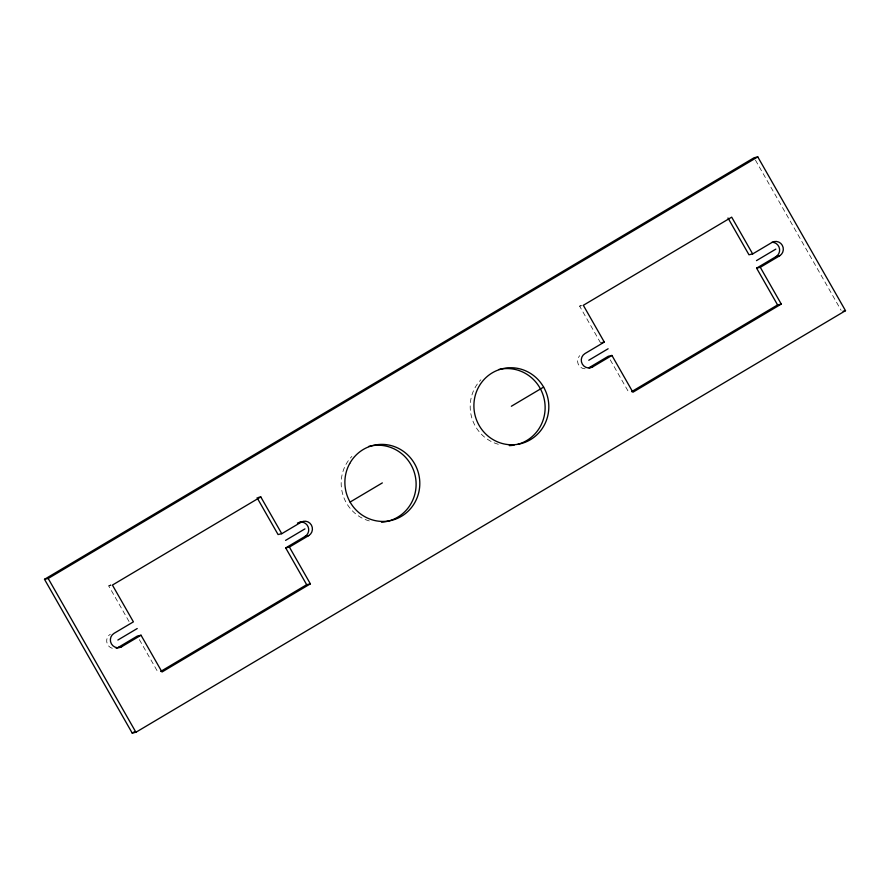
<?xml version="1.0" encoding="UTF-8"?>
<svg xmlns="http://www.w3.org/2000/svg" width="890" height="890" viewBox="0 0 890 890"><rect width="100%" height="100%" fill="white"/><g stroke="black" fill="none" stroke-linecap="round" stroke-linejoin="round"><path stroke-width="0.67" stroke-dasharray="4.45 3.34" d="M129.028 621.509L108.725 585.92L111.094 584.508M600.605 342.928L579.624 306.149L582.004 304.736M579.624 306.149L582.093 305.582M108.725 585.92L111.194 585.353M755.454 160.144L841.117 310.332M610.262 359.86L629.208 393.069M139.363 639.621L158.309 672.84M585.142 368.816A7.721 7.487 77.1 0 1 579.713 355.644M112.296 648.321A7.721 7.487 77.1 0 1 110.349 634.192M369.317 520.939A38.593 37.413 77.1 0 1 351.873 456.414M498.333 444.288A38.593 37.413 77.1 0 1 480.889 379.763"/><path stroke-width="1.33" d="M44.5 579.312L754.086 157.741L757.779 156.896L845.5 310.688L135.914 732.259L132.221 733.104L44.5 579.312L48.194 578.467L757.779 156.896M289.395 547.072L308.741 535.58A7.721 7.487 77.1 0 0 311.389 525.056A7.721 7.487 77.1 0 0 301.12 522.207L281.763 533.7L260.792 496.932L112.418 585.075L133.4 621.854L114.042 633.346A7.721 7.487 77.1 0 0 111.406 643.87A7.721 7.487 77.1 0 0 121.674 646.719L141.032 635.226L162.002 671.995L310.376 583.851L289.395 547.072L285.701 547.917L306.672 584.697L310.376 583.851M760.294 267.312L779.651 255.808A7.721 7.487 77.1 0 0 782.288 245.295A7.721 7.487 77.1 0 0 772.019 242.436L752.673 253.928L731.691 217.16L583.328 305.303L604.299 342.083L584.952 353.575A7.721 7.487 77.1 0 0 582.316 364.099A7.721 7.487 77.1 0 0 592.584 366.947L611.931 355.455L632.912 392.234L781.275 304.08L760.294 267.312L756.6 268.146L777.582 304.925L781.275 304.08M117.858 640.032L137.216 628.54M285.579 540.386L304.936 528.894M350.093 502.06L382.344 482.903M511.361 406.252L543.612 387.094A38.593 37.413 77.1 0 0 478.72 386.883A38.593 37.413 77.1 0 0 511.739 444.789A38.593 37.413 77.1 0 0 543.612 387.094M588.768 360.261L608.115 348.769M756.489 260.614L775.835 249.122M116.178 648.332A7.721 7.487 77.1 0 0 117.981 647.564L137.327 636.072L141.032 635.226M285.701 547.917L305.048 536.425L308.741 535.58M756.6 268.146L775.958 256.654L779.651 255.808M160.678 671.438L306.672 584.697M631.589 391.667L777.582 304.925M132.221 733.104L134.613 731.68M752.673 253.928L748.968 254.774L727.998 218.006M601.84 342.639L604.299 342.083M611.931 355.455L608.237 356.3L588.88 367.793L592.584 366.947M843.03 311.255L845.5 310.688M258.322 497.488L260.792 496.932M297.416 523.053L301.12 522.207M281.763 533.7L278.069 534.545L257.088 497.766M117.981 647.564L121.674 646.719M48.194 578.467L135.914 732.259M772.064 242.258A7.721 7.487 77.1 0 1 775.958 256.654M299.218 522.285A7.721 7.487 77.1 0 1 305.048 536.425M368.571 446.491A38.593 37.413 77.1 0 1 415.552 477.596A38.593 37.413 77.1 0 1 381.476 522.207M514.153 445.134A38.593 37.413 77.1 0 1 509.258 445.612M498.767 369.539A38.593 37.413 77.1 0 1 543.912 397.852A38.593 37.413 77.1 0 1 517.735 444.355M349.703 463.534A38.593 37.413 77.1 0 0 382.733 521.44A38.593 37.413 77.1 0 0 414.595 463.746A38.593 37.413 77.1 0 0 349.703 463.534"/></g></svg>
